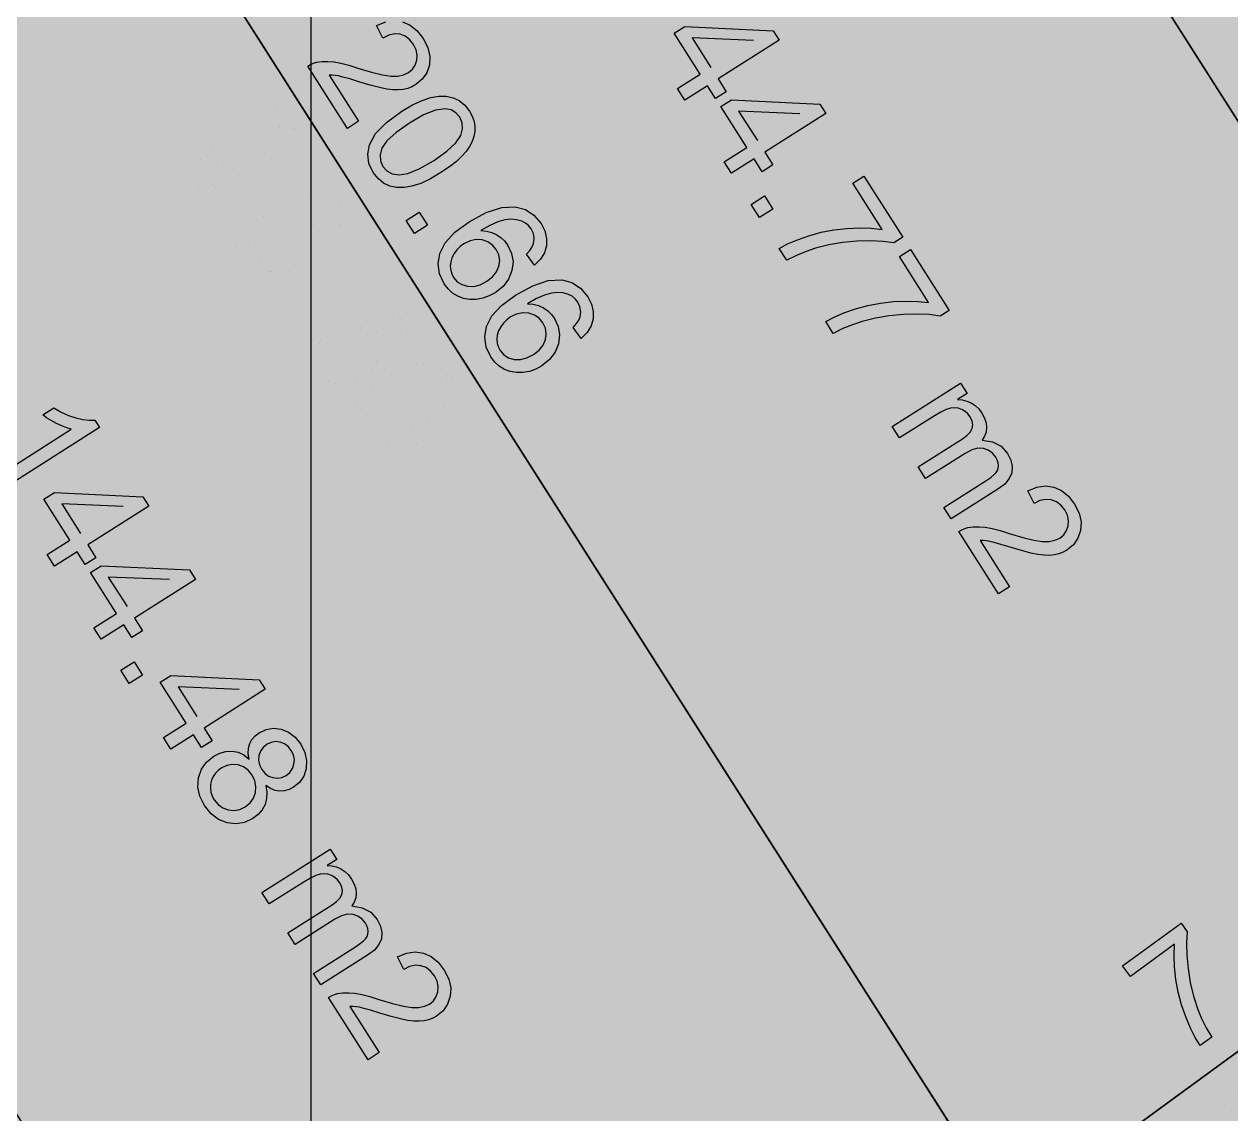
# Model space of a CAD drawing. Extents: x -5280327 to 29700, y -3925683 to 5564800.
# Drawn here: x 18608.2 to 19031.2, y 4503.2 to 4885.4 of the extents above; entities that cross this region are included whole.
import ezdxf

# ---------------------------------------------------------------- set-up
doc = ezdxf.new("R2010")
doc.units = 0
doc.linetypes.add('6', pattern=[2640.874023, 1320.437012, -1320.437012])
doc.layers.get('0').update_dxf_attribs({"linetype": 'CONTINUOUS'})
doc.layers.add('31_PREDIOS_TOTAL', color=7, linetype='CONTINUOUS')
doc.layers.add('LOTES', color=7, linetype='CONTINUOUS')

msp = doc.modelspace()

# ---------------------------------------------------------------- linework, layer by layer
at = {"color": 7, "linetype": '6', "const_width": 10343.08}
msp.add_lwpolyline([(0, 29405.62), (24528.32, 0)], dxfattribs=at)
msp.add_lwpolyline([(0, 29405.62), (24528.32, 0)], dxfattribs=at)
at = {"color": 7}
msp.add_polyline3d([(21615.4, 6411.82, 66284.73), (18066.53, 3818.29, 66284.73)], dxfattribs=at)
at = {"layer": '31_PREDIOS_TOTAL', "color": 7, "const_width": 0.00153}
for points in [[(18679.04, 4821.81), (18675.14, 4819.33), (18661.23, 4841.17), (18661.23, 4841.17), (18662.22, 4841.75), (18663.26, 4842.19), (18664.35, 4842.49), (18664.35, 4842.49), (18666.26, 4842.76), (18668.29, 4842.81), (18670.45, 4842.62), (18670.45, 4842.62), (18672.86, 4842.18), (18675.65, 4841.47), (18678.83, 4840.49), (18678.83, 4840.49), (18683.61, 4839.04), (18687.48, 4838.1), (18690.46, 4837.67), (18690.46, 4837.67), (18692.82, 4837.69), (18694.85, 4838.1), (18696.54, 4838.88), (18696.54, 4838.88), (18697.95, 4840.05), (18698.94, 4841.48), (18699.51, 4843.2), (18699.51, 4843.2), (18699.63, 4845.05), (18699.23, 4846.9), (18698.31, 4848.75), (18698.31, 4848.75), (18696.95, 4850.45), (18695.37, 4851.64), (18693.56, 4852.32), (18693.56, 4852.32), (18691.62, 4852.45), (18689.62, 4852.01), (18687.56, 4851), (18685.34, 4855.44), (18685.34, 4855.44), (18688.55, 4856.71), (18691.6, 4857.15), (18694.5, 4856.74), (18694.5, 4856.74), (18697.18, 4855.53), (18699.59, 4853.55), (18701.72, 4850.8), (18701.72, 4850.8), (18703.31, 4847.66), (18704.03, 4844.59), (18703.88, 4841.59), (18703.88, 4841.59), (18702.96, 4838.84), (18701.37, 4836.53), (18699.11, 4834.66), (18699.11, 4834.66), (18697.74, 4833.91), (18696.26, 4833.35), (18694.69, 4832.99), (18694.69, 4832.99), (18692.97, 4832.82), (18691.06, 4832.86), (18688.94, 4833.11), (18688.94, 4833.11), (18686.38, 4833.63), (18683.12, 4834.48), (18679.15, 4835.66), (18679.15, 4835.66), (18675.96, 4836.64), (18673.58, 4837.32), (18672.01, 4837.7), (18672.01, 4837.7), (18670.86, 4837.89), (18669.77, 4837.99), (18668.72, 4838.02), (18679.04, 4821.81)], [(18694.2, 4825.36), (18694.2, 4825.36), (18697.94, 4827.55), (18701.34, 4829.15), (18704.4, 4830.16), (18704.4, 4830.16), (18707.19, 4830.62), (18709.79, 4830.6), (18712.19, 4830.08), (18712.19, 4830.08), (18714.36, 4829.05), (18716.28, 4827.46), (18717.94, 4825.33), (18717.94, 4825.33), (18718.9, 4823.56), (18719.53, 4821.77), (18719.84, 4819.99), (18719.84, 4819.99), (18719.82, 4818.21), (18719.49, 4816.45), (18718.86, 4814.71), (18718.86, 4814.71), (18717.93, 4812.98), (18716.73, 4811.25), (18715.25, 4809.53), (18715.25, 4809.53), (18713.36, 4807.74), (18710.92, 4805.84), (18707.92, 4803.81), (18707.92, 4803.81), (18704.21, 4801.64), (18700.82, 4800.04), (18697.77, 4799.03), (18697.77, 4799.03), (18694.98, 4798.56), (18692.38, 4798.58), (18689.98, 4799.09), (18689.98, 4799.09), (18687.79, 4800.12), (18685.87, 4801.71), (18684.2, 4803.85), (18684.2, 4803.85), (18682.7, 4807.05), (18682.25, 4810.28), (18682.85, 4813.54), (18682.85, 4813.54), (18685.02, 4817.47), (18688.8, 4821.41), (18694.2, 4825.36)], [(18696.85, 4821.19), (18692.17, 4817.91), (18688.96, 4814.97), (18687.24, 4812.39), (18687.24, 4812.39), (18686.61, 4810.07), (18686.71, 4807.93), (18687.54, 4805.98), (18687.54, 4805.98), (18688.96, 4804.4), (18690.86, 4803.41), (18693.23, 4803), (18693.23, 4803), (18696.31, 4803.47), (18700.32, 4805.13), (18705.26, 4807.98), (18705.26, 4807.98), (18709.96, 4811.27), (18713.17, 4814.2), (18714.89, 4816.79), (18714.89, 4816.79), (18715.5, 4819.11), (18715.39, 4821.26), (18714.55, 4823.24), (18714.55, 4823.24), (18713.18, 4824.81), (18711.45, 4825.79), (18709.34, 4826.19), (18709.34, 4826.19), (18706.02, 4825.72), (18701.86, 4824.05), (18696.85, 4821.19)], [(18695.7, 4787.04), (18700.32, 4789.98), (18703.26, 4785.36), (18698.64, 4782.42), (18695.7, 4787.04)], [(18740.76, 4771.33), (18737.88, 4775.16), (18737.88, 4775.16), (18739.07, 4776.49), (18739.9, 4777.74), (18740.37, 4778.9), (18740.37, 4778.9), (18740.59, 4780.7), (18740.3, 4782.42), (18739.53, 4784.07), (18739.53, 4784.07), (18738.62, 4785.23), (18737.53, 4786.13), (18736.28, 4786.78), (18736.28, 4786.78), (18734.45, 4787.28), (18732.45, 4787.42), (18730.28, 4787.2), (18730.28, 4787.2), (18727.84, 4786.52), (18725.05, 4785.28), (18721.91, 4783.49), (18721.91, 4783.49), (18723.93, 4783.3), (18725.8, 4782.81), (18727.5, 4782.01), (18727.5, 4782.01), (18729.01, 4780.96), (18730.32, 4779.71), (18731.41, 4778.26), (18731.41, 4778.26), (18732.71, 4775.48), (18733.18, 4772.54), (18732.82, 4769.45), (18732.82, 4769.45), (18731.64, 4766.48), (18729.68, 4763.89), (18726.92, 4761.69), (18726.92, 4761.69), (18724.8, 4760.55), (18722.59, 4759.77), (18720.28, 4759.35), (18720.28, 4759.35), (18718, 4759.31), (18715.86, 4759.67), (18713.85, 4760.43), (18713.85, 4760.43), (18712.02, 4761.56), (18710.42, 4763.03), (18709.04, 4764.84), (18709.04, 4764.84), (18707.43, 4768.28), (18706.92, 4771.83), (18707.5, 4775.49), (18707.5, 4775.49), (18709.4, 4779.19), (18712.81, 4782.87), (18717.76, 4786.52), (18717.76, 4786.52), (18723.81, 4789.82), (18729.21, 4791.6), (18733.94, 4791.85), (18733.94, 4791.85), (18737.5, 4790.89), (18740.53, 4788.92), (18743.02, 4785.94), (18743.02, 4785.94), (18744.33, 4783.34), (18744.96, 4780.75), (18744.9, 4778.16), (18744.9, 4778.16), (18744.18, 4775.68), (18742.8, 4773.4), (18740.76, 4771.33)], [(18715.97, 4778.82), (18714.66, 4777.85), (18713.51, 4776.7), (18712.53, 4775.38), (18712.53, 4775.38), (18711.78, 4773.96), (18711.34, 4772.51), (18711.2, 4771.03), (18711.2, 4771.03), (18711.33, 4769.59), (18711.71, 4768.26), (18712.33, 4767.03), (18712.33, 4767.03), (18713.6, 4765.55), (18715.23, 4764.52), (18717.22, 4763.94), (18717.22, 4763.94), (18719.42, 4763.9), (18721.69, 4764.48), (18724.03, 4765.68), (18724.03, 4765.68), (18726.02, 4767.23), (18727.43, 4768.99), (18728.26, 4770.94), (18728.26, 4770.94), (18728.52, 4772.96), (18728.2, 4774.91), (18727.31, 4776.79), (18727.31, 4776.79), (18725.98, 4778.39), (18724.33, 4779.53), (18722.37, 4780.2), (18722.37, 4780.2), (18720.24, 4780.34), (18718.11, 4779.88), (18715.97, 4778.82)], [(18757.11, 4745.66), (18754.22, 4749.49), (18754.22, 4749.49), (18755.41, 4750.83), (18756.24, 4752.07), (18756.72, 4753.24), (18756.72, 4753.24), (18756.93, 4755.03), (18756.65, 4756.75), (18755.87, 4758.4), (18755.87, 4758.4), (18754.96, 4759.56), (18753.88, 4760.47), (18752.62, 4761.11), (18752.62, 4761.11), (18750.79, 4761.61), (18748.79, 4761.76), (18746.62, 4761.53), (18746.62, 4761.53), (18744.19, 4760.85), (18741.4, 4759.62), (18738.25, 4757.82), (18738.25, 4757.82), (18740.28, 4757.64), (18742.14, 4757.14), (18743.84, 4756.35), (18743.84, 4756.35), (18745.36, 4755.29), (18746.66, 4754.04), (18747.75, 4752.59), (18747.75, 4752.59), (18749.06, 4749.81), (18749.53, 4746.88), (18749.16, 4743.79), (18749.16, 4743.79), (18747.99, 4740.81), (18746.02, 4738.22), (18743.26, 4736.02), (18743.26, 4736.02), (18741.14, 4734.88), (18738.93, 4734.1), (18736.63, 4733.68), (18736.63, 4733.68), (18734.35, 4733.64), (18732.2, 4734), (18730.19, 4734.76), (18730.19, 4734.76), (18728.36, 4735.89), (18726.76, 4737.36), (18725.38, 4739.18), (18725.38, 4739.18), (18723.78, 4742.61), (18723.27, 4746.16), (18723.85, 4749.82), (18723.85, 4749.82), (18725.74, 4753.52), (18729.16, 4757.2), (18734.1, 4760.85), (18734.1, 4760.85), (18740.16, 4764.15), (18745.55, 4765.93), (18750.28, 4766.18), (18750.28, 4766.18), (18753.85, 4765.22), (18756.87, 4763.25), (18759.36, 4760.27), (18759.36, 4760.27), (18760.68, 4757.68), (18761.3, 4755.08), (18761.25, 4752.49), (18761.25, 4752.49), (18760.52, 4750.01), (18759.14, 4747.73), (18757.11, 4745.66)], [(18732.32, 4753.16), (18731, 4752.18), (18729.86, 4751.03), (18728.87, 4749.71), (18728.87, 4749.71), (18728.13, 4748.29), (18727.68, 4746.84), (18727.54, 4745.36), (18727.54, 4745.36), (18727.67, 4743.92), (18728.05, 4742.59), (18728.68, 4741.37), (18728.68, 4741.37), (18729.95, 4739.88), (18731.58, 4738.85), (18733.56, 4738.27), (18733.56, 4738.27), (18735.76, 4738.23), (18738.03, 4738.81), (18740.37, 4740.01), (18740.37, 4740.01), (18742.37, 4741.56), (18743.78, 4743.32), (18744.61, 4745.27), (18744.61, 4745.27), (18744.86, 4747.29), (18744.54, 4749.24), (18743.65, 4751.12), (18743.65, 4751.12), (18742.32, 4752.73), (18740.68, 4753.86), (18738.71, 4754.53), (18738.71, 4754.53), (18736.58, 4754.67), (18734.45, 4754.21), (18732.32, 4753.16)], [(19031.49, 4502.86), (19028.76, 4506.59), (19049.23, 4521.55), (19051.44, 4518.53), (19051.44, 4518.53), (19051.17, 4514.68), (19051.25, 4510.38), (19051.69, 4505.61), (19051.69, 4505.61), (19052.49, 4500.69)]]:
    msp.add_lwpolyline(points, dxfattribs=at)
at = {"layer": '31_PREDIOS_TOTAL', "color": 7}
for points in [[(18725.46, 4851.37, 33030.86), (18721.56, 4848.89, 33030.86), (18707.65, 4870.73, 33030.86), (18707.65, 4870.73, 33030.86), (18708.64, 4871.31, 33030.86), (18709.68, 4871.75, 33030.86), (18710.77, 4872.05, 33030.86), (18710.77, 4872.05, 33030.86), (18712.68, 4872.32, 33030.86), (18714.71, 4872.37, 33030.86), (18716.87, 4872.18, 33030.86), (18716.87, 4872.18, 33030.86), (18719.28, 4871.74, 33030.86), (18722.07, 4871.03, 33030.86), (18725.25, 4870.05, 33030.86), (18725.25, 4870.05, 33030.86), (18730.03, 4868.6, 33030.86), (18733.91, 4867.66, 33030.86), (18736.88, 4867.23, 33030.86), (18736.88, 4867.23, 33030.86), (18739.24, 4867.25, 33030.86), (18741.27, 4867.66, 33030.86), (18742.97, 4868.44, 33030.86), (18742.97, 4868.44, 33030.86), (18744.37, 4869.61, 33030.86), (18745.36, 4871.04, 33030.86), (18745.94, 4872.76, 33030.86), (18745.94, 4872.76, 33030.86), (18746.05, 4874.61, 33030.86), (18745.65, 4876.46, 33030.86), (18744.73, 4878.31, 33030.86), (18744.73, 4878.31, 33030.86), (18743.37, 4880.01, 33030.86), (18741.79, 4881.2, 33030.86), (18739.99, 4881.88, 33030.86), (18739.99, 4881.88, 33030.86), (18738.04, 4882.01, 33030.86), (18736.04, 4881.57, 33030.86), (18733.99, 4880.56, 33030.86), (18731.76, 4885, 33030.86), (18731.76, 4885, 33030.86), (18734.97, 4886.27, 33030.86)], [(18740.92, 4886.3, 33030.86), (18743.6, 4885.09, 33030.86), (18746.01, 4883.11, 33030.86), (18748.14, 4880.36, 33030.86), (18748.14, 4880.36, 33030.86), (18749.73, 4877.22, 33030.86), (18750.45, 4874.15, 33030.86), (18750.3, 4871.15, 33030.86), (18750.3, 4871.15, 33030.86), (18749.38, 4868.4, 33030.86), (18747.79, 4866.09, 33030.86), (18745.53, 4864.22, 33030.86), (18745.53, 4864.22, 33030.86), (18744.16, 4863.47, 33030.86), (18742.69, 4862.91, 33030.86), (18741.11, 4862.55, 33030.86), (18741.11, 4862.55, 33030.86), (18739.4, 4862.38, 33030.86), (18737.48, 4862.42, 33030.86), (18735.37, 4862.67, 33030.86), (18735.37, 4862.67, 33030.86), (18732.8, 4863.19, 33030.86), (18729.54, 4864.04, 33030.86), (18725.57, 4865.22, 33030.86), (18725.57, 4865.22, 33030.86), (18722.38, 4866.2, 33030.86), (18720, 4866.88, 33030.86), (18718.43, 4867.26, 33030.86), (18718.43, 4867.26, 33030.86), (18717.28, 4867.45, 33030.86), (18716.19, 4867.55, 33030.86), (18715.14, 4867.58, 33030.86), (18725.46, 4851.37, 33030.86)], [(18837.3, 4862.88, 33030.86), (18845.22, 4867.9, 33030.86), (18836.11, 4882.25, 33030.86), (18839.83, 4884.61, 33030.86), (18870.84, 4883.12, 33030.86), (18872.94, 4879.81, 33030.86), (18851.52, 4866.2, 33030.86), (18854.35, 4861.74, 33030.86), (18850.63, 4859.38, 33030.86), (18847.79, 4863.84, 33030.86), (18839.88, 4858.82, 33030.86), (18837.3, 4862.88, 33030.86)], [(18863.85, 4879.73, 33030.86), (18842.37, 4880.62, 33030.86), (18848.94, 4870.26, 33030.86)], [(18740.62, 4854.92, 33030.86), (18740.62, 4854.92, 33030.86), (18744.36, 4857.11, 33030.86), (18747.76, 4858.71, 33030.86), (18750.82, 4859.72, 33030.86), (18750.82, 4859.72, 33030.86), (18753.61, 4860.18, 33030.86), (18756.21, 4860.16, 33030.86), (18758.61, 4859.64, 33030.86), (18758.61, 4859.64, 33030.86), (18760.78, 4858.61, 33030.86), (18762.7, 4857.02, 33030.86), (18764.36, 4854.89, 33030.86), (18764.36, 4854.89, 33030.86), (18765.32, 4853.12, 33030.86), (18765.96, 4851.33, 33030.86), (18766.26, 4849.55, 33030.86), (18766.26, 4849.55, 33030.86), (18766.24, 4847.77, 33030.86), (18765.92, 4846.01, 33030.86), (18765.28, 4844.27, 33030.86), (18765.28, 4844.27, 33030.86), (18764.35, 4842.54, 33030.86), (18763.15, 4840.81, 33030.86), (18761.67, 4839.09, 33030.86), (18761.67, 4839.09, 33030.86), (18759.78, 4837.3, 33030.86), (18757.34, 4835.4, 33030.86), (18754.34, 4833.37, 33030.86), (18754.34, 4833.37, 33030.86), (18750.63, 4831.2, 33030.86), (18747.25, 4829.6, 33030.86), (18744.19, 4828.59, 33030.86), (18744.19, 4828.59, 33030.86), (18741.4, 4828.12, 33030.86), (18738.8, 4828.14, 33030.86), (18736.4, 4828.65, 33030.86), (18736.4, 4828.65, 33030.86), (18734.22, 4829.68, 33030.86), (18732.29, 4831.27, 33030.86), (18730.62, 4833.41, 33030.86), (18730.62, 4833.41, 33030.86), (18729.12, 4836.61, 33030.86), (18728.67, 4839.84, 33030.86), (18729.27, 4843.1, 33030.86), (18729.27, 4843.1, 33030.86), (18731.44, 4847.03, 33030.86), (18735.22, 4850.97, 33030.86), (18740.62, 4854.92, 33030.86)], [(18853.61, 4837.19, 33030.86), (18861.52, 4842.21, 33030.86), (18852.42, 4856.56, 33030.86), (18856.14, 4858.92, 33030.86), (18887.15, 4857.43, 33030.86), (18889.25, 4854.12, 33030.86), (18867.82, 4840.51, 33030.86), (18870.66, 4836.05, 33030.86), (18866.94, 4833.69, 33030.86), (18864.1, 4838.15, 33030.86), (18856.18, 4833.13, 33030.86), (18853.61, 4837.19, 33030.86)], [(18743.28, 4850.75, 33030.86), (18738.59, 4847.47, 33030.86), (18735.39, 4844.53, 33030.86), (18733.66, 4841.95, 33030.86), (18733.66, 4841.95, 33030.86), (18733.04, 4839.63, 33030.86), (18733.14, 4837.49, 33030.86), (18733.96, 4835.53, 33030.86), (18733.96, 4835.53, 33030.86), (18735.38, 4833.96, 33030.86), (18737.28, 4832.97, 33030.86), (18739.66, 4832.56, 33030.86), (18739.66, 4832.56, 33030.86), (18742.73, 4833.03, 33030.86), (18746.74, 4834.69, 33030.86), (18751.68, 4837.54, 33030.86), (18751.68, 4837.54, 33030.86), (18756.38, 4840.83, 33030.86), (18759.59, 4843.76, 33030.86), (18761.31, 4846.35, 33030.86), (18761.31, 4846.35, 33030.86), (18761.93, 4848.67, 33030.86), (18761.81, 4850.82, 33030.86), (18760.97, 4852.8, 33030.86), (18760.97, 4852.8, 33030.86), (18759.6, 4854.37, 33030.86), (18757.87, 4855.35, 33030.86), (18755.77, 4855.75, 33030.86), (18755.77, 4855.75, 33030.86), (18752.44, 4855.28, 33030.86), (18748.28, 4853.61, 33030.86), (18743.28, 4850.75, 33030.86)], [(18880.16, 4854.04, 33030.86), (18858.67, 4854.93, 33030.86), (18865.25, 4844.57, 33030.86)], [(18898.71, 4829.65, 33030.86), (18902.61, 4832.12, 33030.86), (18916.2, 4810.72, 33030.86), (18913.04, 4808.71, 33030.86), (18913.04, 4808.71, 33030.86), (18909.22, 4809.23, 33030.86), (18904.92, 4809.43, 33030.86), (18900.13, 4809.3, 33030.86), (18900.13, 4809.3, 33030.86), (18895.17, 4808.83, 33030.86), (18890.34, 4808.01, 33030.86), (18885.63, 4806.82, 33030.86), (18885.63, 4806.82, 33030.86), (18882.33, 4805.72, 33030.86), (18878.97, 4804.32, 33030.86), (18875.56, 4802.61, 33030.86), (18872.91, 4806.78, 33030.86), (18872.91, 4806.78, 33030.86), (18875.82, 4808.35, 33030.86), (18879.28, 4809.83, 33030.86), (18883.31, 4811.23, 33030.86), (18883.31, 4811.23, 33030.86), (18887.66, 4812.42, 33030.86), (18892.1, 4813.28, 33030.86), (18896.64, 4813.79, 33030.86), (18896.64, 4813.79, 33030.86), (18901.06, 4813.98, 33030.86), (18905.18, 4813.87, 33030.86), (18908.99, 4813.45, 33030.86), (18898.71, 4829.65, 33030.86)], [(18863.1, 4822.23, 33030.86), (18867.72, 4825.17, 33030.86), (18870.66, 4820.54, 33030.86), (18866.03, 4817.61, 33030.86), (18863.1, 4822.23, 33030.86)], [(18742.12, 4816.6, 33030.86), (18746.74, 4819.54, 33030.86), (18749.68, 4814.92, 33030.86), (18745.06, 4811.98, 33030.86), (18742.12, 4816.6, 33030.86)], [(18787.19, 4800.89, 33030.86), (18784.3, 4804.72, 33030.86), (18784.3, 4804.72, 33030.86), (18785.49, 4806.05, 33030.86), (18786.32, 4807.3, 33030.86), (18786.8, 4808.46, 33030.86), (18786.8, 4808.46, 33030.86), (18787.01, 4810.26, 33030.86), (18786.73, 4811.98, 33030.86), (18785.95, 4813.63, 33030.86), (18785.95, 4813.63, 33030.86), (18785.04, 4814.79, 33030.86), (18783.96, 4815.69, 33030.86), (18782.7, 4816.34, 33030.86), (18782.7, 4816.34, 33030.86), (18780.87, 4816.84, 33030.86), (18778.87, 4816.98, 33030.86), (18776.7, 4816.76, 33030.86), (18776.7, 4816.76, 33030.86), (18774.26, 4816.08, 33030.86), (18771.47, 4814.84, 33030.86), (18768.33, 4813.05, 33030.86), (18768.33, 4813.05, 33030.86), (18770.35, 4812.86, 33030.86), (18772.22, 4812.37, 33030.86), (18773.92, 4811.57, 33030.86), (18773.92, 4811.57, 33030.86), (18775.44, 4810.52, 33030.86), (18776.74, 4809.27, 33030.86), (18777.83, 4807.82, 33030.86), (18777.83, 4807.82, 33030.86), (18779.13, 4805.04, 33030.86), (18779.61, 4802.1, 33030.86), (18779.24, 4799.01, 33030.86), (18779.24, 4799.01, 33030.86), (18778.07, 4796.04, 33030.86), (18776.1, 4793.45, 33030.86), (18773.34, 4791.25, 33030.86), (18773.34, 4791.25, 33030.86), (18771.22, 4790.11, 33030.86), (18769.01, 4789.33, 33030.86), (18766.71, 4788.91, 33030.86), (18766.71, 4788.91, 33030.86), (18764.42, 4788.87, 33030.86), (18762.28, 4789.23, 33030.86), (18760.27, 4789.99, 33030.86), (18760.27, 4789.99, 33030.86), (18758.44, 4791.12, 33030.86), (18756.84, 4792.59, 33030.86), (18755.46, 4794.4, 33030.86), (18755.46, 4794.4, 33030.86), (18753.86, 4797.84, 33030.86), (18753.34, 4801.39, 33030.86), (18753.93, 4805.05, 33030.86), (18753.93, 4805.05, 33030.86), (18755.82, 4808.75, 33030.86), (18759.24, 4812.43, 33030.86), (18764.18, 4816.08, 33030.86), (18764.18, 4816.08, 33030.86), (18770.24, 4819.38, 33030.86), (18775.63, 4821.16, 33030.86), (18780.36, 4821.41, 33030.86), (18780.36, 4821.41, 33030.86), (18783.93, 4820.45, 33030.86), (18786.95, 4818.48, 33030.86), (18789.44, 4815.5, 33030.86), (18789.44, 4815.5, 33030.86), (18790.75, 4812.9, 33030.86), (18791.38, 4810.31, 33030.86), (18791.32, 4807.72, 33030.86), (18791.32, 4807.72, 33030.86), (18790.6, 4805.24, 33030.86), (18789.22, 4802.96, 33030.86), (18787.19, 4800.89, 33030.86)], [(18762.4, 4808.38, 33030.86), (18761.08, 4807.41, 33030.86), (18759.93, 4806.26, 33030.86), (18758.95, 4804.94, 33030.86), (18758.95, 4804.94, 33030.86), (18758.2, 4803.52, 33030.86), (18757.76, 4802.07, 33030.86), (18757.62, 4800.59, 33030.86), (18757.62, 4800.59, 33030.86), (18757.75, 4799.15, 33030.86), (18758.13, 4797.82, 33030.86), (18758.75, 4796.59, 33030.86), (18758.75, 4796.59, 33030.86), (18760.02, 4795.11, 33030.86), (18761.65, 4794.08, 33030.86), (18763.64, 4793.5, 33030.86), (18763.64, 4793.5, 33030.86), (18765.84, 4793.46, 33030.86), (18768.11, 4794.04, 33030.86), (18770.45, 4795.24, 33030.86), (18770.45, 4795.24, 33030.86), (18772.44, 4796.79, 33030.86), (18773.86, 4798.55, 33030.86), (18774.69, 4800.5, 33030.86), (18774.69, 4800.5, 33030.86), (18774.94, 4802.52, 33030.86), (18774.62, 4804.47, 33030.86), (18773.73, 4806.35, 33030.86), (18773.73, 4806.35, 33030.86), (18772.4, 4807.95, 33030.86), (18770.76, 4809.09, 33030.86), (18768.79, 4809.76, 33030.86), (18768.79, 4809.76, 33030.86), (18766.66, 4809.9, 33030.86), (18764.53, 4809.44, 33030.86), (18762.4, 4808.38, 33030.86)], [(18915.02, 4803.95, 33030.86), (18918.92, 4806.43, 33030.86), (18932.5, 4785.03, 33030.86), (18929.35, 4783.02, 33030.86), (18929.35, 4783.02, 33030.86), (18925.53, 4783.54, 33030.86), (18921.23, 4783.74, 33030.86), (18916.44, 4783.61, 33030.86), (18916.44, 4783.61, 33030.86), (18911.48, 4783.14, 33030.86), (18906.65, 4782.32, 33030.86), (18901.94, 4781.13, 33030.86), (18901.94, 4781.13, 33030.86), (18898.63, 4780.03, 33030.86), (18895.27, 4778.63, 33030.86), (18891.86, 4776.92, 33030.86), (18889.21, 4781.09, 33030.86), (18889.21, 4781.09, 33030.86), (18892.12, 4782.66, 33030.86), (18895.59, 4784.14, 33030.86), (18899.62, 4785.54, 33030.86), (18899.62, 4785.54, 33030.86), (18903.97, 4786.73, 33030.86), (18908.41, 4787.59, 33030.86), (18912.94, 4788.1, 33030.86), (18912.94, 4788.1, 33030.86), (18917.37, 4788.29, 33030.86), (18921.49, 4788.18, 33030.86), (18925.29, 4787.76, 33030.86), (18915.02, 4803.95, 33030.86)], [(18803.53, 4775.22, 33030.86), (18800.65, 4779.05, 33030.86), (18800.65, 4779.05, 33030.86), (18801.83, 4780.39, 33030.86), (18802.66, 4781.63, 33030.86), (18803.14, 4782.8, 33030.86), (18803.14, 4782.8, 33030.86), (18803.35, 4784.59, 33030.86), (18803.07, 4786.31, 33030.86), (18802.29, 4787.96, 33030.86), (18802.29, 4787.96, 33030.86), (18801.38, 4789.12, 33030.86), (18800.3, 4790.03, 33030.86), (18799.04, 4790.67, 33030.86), (18799.04, 4790.67, 33030.86), (18797.21, 4791.17, 33030.86), (18795.21, 4791.32, 33030.86), (18793.04, 4791.09, 33030.86), (18793.04, 4791.09, 33030.86), (18790.61, 4790.41, 33030.86), (18787.82, 4789.17, 33030.86), (18784.67, 4787.38, 33030.86), (18784.67, 4787.38, 33030.86), (18786.7, 4787.2, 33030.86), (18788.56, 4786.7, 33030.86), (18790.27, 4785.91, 33030.86), (18790.27, 4785.91, 33030.86), (18791.78, 4784.85, 33030.86), (18793.08, 4783.6, 33030.86), (18794.17, 4782.15, 33030.86), (18794.17, 4782.15, 33030.86), (18795.48, 4779.37, 33030.86), (18795.95, 4776.44, 33030.86), (18795.59, 4773.35, 33030.86), (18795.59, 4773.35, 33030.86), (18794.41, 4770.37, 33030.86), (18792.44, 4767.78, 33030.86), (18789.68, 4765.58, 33030.86), (18789.68, 4765.58, 33030.86), (18787.56, 4764.44, 33030.86), (18785.35, 4763.66, 33030.86), (18783.05, 4763.24, 33030.86), (18783.05, 4763.24, 33030.86), (18780.77, 4763.2, 33030.86), (18778.62, 4763.56, 33030.86), (18776.61, 4764.32, 33030.86), (18776.61, 4764.32, 33030.86), (18774.78, 4765.45, 33030.86), (18773.18, 4766.92, 33030.86), (18771.81, 4768.74, 33030.86), (18771.81, 4768.74, 33030.86), (18770.2, 4772.17, 33030.86), (18769.69, 4775.72, 33030.86), (18770.27, 4779.38, 33030.86), (18770.27, 4779.38, 33030.86), (18772.16, 4783.08, 33030.86), (18775.58, 4786.76, 33030.86), (18780.53, 4790.41, 33030.86), (18780.53, 4790.41, 33030.86), (18786.58, 4793.71, 33030.86), (18791.97, 4795.49, 33030.86), (18796.7, 4795.74, 33030.86), (18796.7, 4795.74, 33030.86), (18800.27, 4794.78, 33030.86), (18803.3, 4792.81, 33030.86), (18805.79, 4789.83, 33030.86), (18805.79, 4789.83, 33030.86), (18807.1, 4787.24, 33030.86), (18807.73, 4784.64, 33030.86), (18807.67, 4782.05, 33030.86), (18807.67, 4782.05, 33030.86), (18806.94, 4779.57, 33030.86), (18805.56, 4777.29, 33030.86), (18803.53, 4775.22, 33030.86)], [(18778.74, 4782.72, 33030.86), (18777.43, 4781.74, 33030.86), (18776.28, 4780.59, 33030.86), (18775.3, 4779.27, 33030.86), (18775.3, 4779.27, 33030.86), (18774.55, 4777.85, 33030.86), (18774.1, 4776.4, 33030.86), (18773.96, 4774.92, 33030.86), (18773.96, 4774.92, 33030.86), (18774.1, 4773.48, 33030.86), (18774.48, 4772.15, 33030.86), (18775.1, 4770.93, 33030.86), (18775.1, 4770.93, 33030.86), (18776.37, 4769.44, 33030.86), (18778, 4768.41, 33030.86), (18779.98, 4767.83, 33030.86), (18779.98, 4767.83, 33030.86), (18782.19, 4767.79, 33030.86), (18784.46, 4768.37, 33030.86), (18786.79, 4769.57, 33030.86), (18786.79, 4769.57, 33030.86), (18788.79, 4771.12, 33030.86), (18790.2, 4772.88, 33030.86), (18791.03, 4774.83, 33030.86), (18791.03, 4774.83, 33030.86), (18791.28, 4776.85, 33030.86), (18790.96, 4778.8, 33030.86), (18790.07, 4780.68, 33030.86), (18790.07, 4780.68, 33030.86), (18788.75, 4782.29, 33030.86), (18787.1, 4783.42, 33030.86), (18785.13, 4784.09, 33030.86), (18785.13, 4784.09, 33030.86), (18783, 4784.23, 33030.86), (18780.87, 4783.77, 33030.86), (18778.74, 4782.72, 33030.86)], [(18912.54, 4744.35, 33030.86), (18936.49, 4759.55, 33030.86), (18938.8, 4755.92, 33030.86), (18935.44, 4753.79, 33030.86), (18935.44, 4753.79, 33030.86), (18937.06, 4753.65, 33030.86), (18938.64, 4753.25, 33030.86), (18940.17, 4752.58, 33030.86), (18940.17, 4752.58, 33030.86), (18941.59, 4751.66, 33030.86), (18942.85, 4750.46, 33030.86), (18943.95, 4749, 33030.86), (18943.95, 4749, 33030.86), (18944.88, 4747.26, 33030.86), (18945.44, 4745.57, 33030.86), (18945.61, 4743.94, 33030.86), (18945.61, 4743.94, 33030.86), (18945.43, 4742.38, 33030.86), (18944.91, 4740.93, 33030.86), (18944.05, 4739.57, 33030.86), (18944.05, 4739.57, 33030.86), (18947.7, 4738.97, 33030.86), (18950.67, 4737.39, 33030.86), (18952.94, 4734.84, 33030.86), (18952.94, 4734.84, 33030.86), (18954.11, 4732.5, 33030.86), (18954.61, 4730.26, 33030.86), (18954.44, 4728.1, 33030.86), (18954.44, 4728.1, 33030.86), (18953.57, 4726.05, 33030.86), (18951.95, 4724.13, 33030.86), (18949.58, 4722.33, 33030.86), (18933.14, 4711.89, 33030.86), (18930.58, 4715.93, 33030.86), (18945.67, 4725.51, 33030.86), (18945.67, 4725.51, 33030.86), (18947.11, 4726.48, 33030.86), (18948.2, 4727.36, 33030.86), (18948.92, 4728.13, 33030.86), (18948.92, 4728.13, 33030.86), (18949.38, 4728.89, 33030.86), (18949.65, 4729.73, 33030.86), (18949.74, 4730.65, 33030.86), (18949.74, 4730.65, 33030.86), (18949.64, 4731.62, 33030.86), (18949.34, 4732.57, 33030.86), (18948.85, 4733.51, 33030.86), (18948.85, 4733.51, 33030.86), (18947.65, 4734.98, 33030.86), (18946.2, 4736.02, 33030.86), (18944.5, 4736.63, 33030.86), (18944.5, 4736.63, 33030.86), (18942.57, 4736.71, 33030.86), (18940.42, 4736.13, 33030.86), (18938.07, 4734.89, 33030.86), (18924.15, 4726.05, 33030.86), (18921.57, 4730.11, 33030.86), (18937.13, 4739.99, 33030.86), (18937.13, 4739.99, 33030.86), (18938.72, 4741.15, 33030.86), (18939.86, 4742.34, 33030.86), (18940.56, 4743.56, 33030.86), (18940.56, 4743.56, 33030.86), (18940.81, 4744.84, 33030.86), (18940.57, 4746.21, 33030.86), (18939.86, 4747.67, 33030.86), (18939.86, 4747.67, 33030.86), (18939.05, 4748.72, 33030.86), (18938.08, 4749.59, 33030.86), (18936.94, 4750.27, 33030.86), (18936.94, 4750.27, 33030.86), (18935.69, 4750.71, 33030.86), (18934.36, 4750.85, 33030.86), (18932.96, 4750.7, 33030.86), (18932.96, 4750.7, 33030.86), (18931.41, 4750.22, 33030.86), (18929.6, 4749.38, 33030.86), (18927.54, 4748.18, 33030.86), (18915.11, 4740.29, 33030.86), (18912.54, 4744.35, 33030.86)], [(18601.49, 4722.85, 33030.86), (18598.91, 4726.91, 33030.86), (18624.78, 4743.33, 33030.86), (18624.78, 4743.33, 33030.86), (18623.17, 4743.82, 33030.86), (18621.42, 4744.51, 33030.86), (18619.55, 4745.4, 33030.86), (18619.55, 4745.4, 33030.86), (18617.72, 4746.39, 33030.86), (18616.11, 4747.37, 33030.86), (18614.74, 4748.35, 33030.86), (18618.66, 4750.84, 33030.86), (18618.66, 4750.84, 33030.86), (18621.18, 4749.39, 33030.86), (18623.74, 4748.22, 33030.86), (18626.32, 4747.35, 33030.86), (18626.32, 4747.35, 33030.86), (18628.8, 4746.77, 33030.86), (18631.03, 4746.5, 33030.86), (18633.03, 4746.54, 33030.86), (18634.69, 4743.93, 33030.86), (18601.49, 4722.85, 33030.86)], [(18616.35, 4699.44, 33030.86), (18624.27, 4704.46, 33030.86), (18615.16, 4718.81, 33030.86), (18618.88, 4721.17, 33030.86), (18649.89, 4719.68, 33030.86), (18651.99, 4716.37, 33030.86), (18630.57, 4702.77, 33030.86), (18633.4, 4698.3, 33030.86), (18629.68, 4695.94, 33030.86), (18626.85, 4700.4, 33030.86), (18618.93, 4695.38, 33030.86), (18616.35, 4699.44, 33030.86)], [(18953.69, 4688.13, 33030.86), (18949.79, 4685.66, 33030.86), (18935.92, 4707.51, 33030.86), (18935.92, 4707.51, 33030.86), (18936.9, 4708.09, 33030.86), (18937.94, 4708.53, 33030.86), (18939.04, 4708.83, 33030.86), (18939.04, 4708.83, 33030.86), (18940.94, 4709.1, 33030.86), (18942.97, 4709.14, 33030.86), (18945.13, 4708.95, 33030.86), (18945.13, 4708.95, 33030.86), (18947.54, 4708.51, 33030.86), (18950.34, 4707.8, 33030.86), (18953.51, 4706.82, 33030.86), (18953.51, 4706.82, 33030.86), (18958.29, 4705.35, 33030.86), (18962.16, 4704.41, 33030.86), (18965.14, 4703.98, 33030.86), (18965.14, 4703.98, 33030.86), (18967.5, 4704, 33030.86), (18969.53, 4704.4, 33030.86), (18971.22, 4705.18, 33030.86), (18971.22, 4705.18, 33030.86), (18972.63, 4706.34, 33030.86), (18973.62, 4707.78, 33030.86), (18974.2, 4709.49, 33030.86), (18974.2, 4709.49, 33030.86), (18974.32, 4711.34, 33030.86), (18973.92, 4713.19, 33030.86), (18973, 4715.04, 33030.86), (18973, 4715.04, 33030.86), (18971.65, 4716.74, 33030.86), (18970.07, 4717.93, 33030.86), (18968.27, 4718.62, 33030.86), (18968.27, 4718.62, 33030.86), (18966.32, 4718.76, 33030.86), (18964.32, 4718.32, 33030.86), (18962.26, 4717.31, 33030.86), (18960.04, 4721.75, 33030.86), (18960.04, 4721.75, 33030.86), (18963.26, 4723.02, 33030.86), (18966.31, 4723.45, 33030.86), (18969.21, 4723.04, 33030.86), (18969.21, 4723.04, 33030.86), (18971.88, 4721.83, 33030.86), (18974.29, 4719.84, 33030.86), (18976.42, 4717.09, 33030.86), (18976.42, 4717.09, 33030.86), (18978, 4713.95, 33030.86), (18978.72, 4710.88, 33030.86), (18978.56, 4707.88, 33030.86), (18978.56, 4707.88, 33030.86), (18977.64, 4705.13, 33030.86), (18976.05, 4702.82, 33030.86), (18973.78, 4700.95, 33030.86), (18973.78, 4700.95, 33030.86), (18972.41, 4700.21, 33030.86), (18970.94, 4699.65, 33030.86), (18969.37, 4699.29, 33030.86), (18969.37, 4699.29, 33030.86), (18967.65, 4699.12, 33030.86), (18965.73, 4699.17, 33030.86), (18963.62, 4699.42, 33030.86), (18963.62, 4699.42, 33030.86), (18961.06, 4699.94, 33030.86), (18957.79, 4700.8, 33030.86), (18953.83, 4701.98, 33030.86), (18953.83, 4701.98, 33030.86), (18950.64, 4702.97, 33030.86), (18948.26, 4703.65, 33030.86), (18946.69, 4704.03, 33030.86), (18946.69, 4704.03, 33030.86), (18945.54, 4704.22, 33030.86), (18944.45, 4704.33, 33030.86), (18943.4, 4704.35, 33030.86), (18953.69, 4688.13, 33030.86)], [(18642.9, 4716.29, 33030.86), (18621.42, 4717.18, 33030.86), (18627.99, 4706.83, 33030.86)], [(18632.66, 4673.75, 33030.86), (18640.58, 4678.77, 33030.86), (18631.47, 4693.12, 33030.86), (18635.19, 4695.48, 33030.86), (18666.2, 4693.99, 33030.86), (18668.3, 4690.68, 33030.86), (18646.87, 4677.08, 33030.86), (18649.71, 4672.61, 33030.86), (18645.99, 4670.25, 33030.86), (18643.15, 4674.71, 33030.86), (18635.24, 4669.69, 33030.86), (18632.66, 4673.75, 33030.86)], [(18659.21, 4690.6, 33030.86), (18637.73, 4691.49, 33030.86), (18644.3, 4681.14, 33030.86)], [(18642.15, 4658.79, 33030.86), (18646.77, 4661.73, 33030.86), (18649.71, 4657.1, 33030.86), (18645.09, 4654.17, 33030.86), (18642.15, 4658.79, 33030.86)], [(18657.11, 4635.22, 33030.86), (18665.03, 4640.25, 33030.86), (18655.92, 4654.59, 33030.86), (18659.65, 4656.96, 33030.86), (18690.65, 4655.47, 33030.86), (18692.76, 4652.15, 33030.86), (18671.33, 4638.55, 33030.86), (18674.16, 4634.08, 33030.86), (18670.44, 4631.72, 33030.86), (18667.61, 4636.19, 33030.86), (18659.69, 4631.16, 33030.86), (18657.11, 4635.22, 33030.86)], [(18683.66, 4652.07, 33030.86), (18662.18, 4652.96, 33030.86), (18668.75, 4642.61, 33030.86)], [(18687.06, 4627.68, 33030.86), (18687.06, 4627.68, 33030.86), (18686.78, 4629.67, 33030.86), (18686.87, 4631.47, 33030.86), (18687.32, 4633.1, 33030.86), (18687.32, 4633.1, 33030.86), (18688.11, 4634.55, 33030.86), (18689.22, 4635.82, 33030.86), (18690.65, 4636.92, 33030.86), (18690.65, 4636.92, 33030.86), (18693.11, 4638.08, 33030.86), (18695.68, 4638.5, 33030.86), (18698.36, 4638.18, 33030.86), (18698.36, 4638.18, 33030.86), (18700.95, 4637.13, 33030.86), (18703.23, 4635.35, 33030.86), (18705.2, 4632.84, 33030.86), (18705.2, 4632.84, 33030.86), (18706.64, 4629.96, 33030.86), (18707.27, 4627.11, 33030.86), (18707.11, 4624.27, 33030.86), (18707.11, 4624.27, 33030.86), (18706.25, 4621.67, 33030.86), (18704.76, 4619.49, 33030.86), (18702.66, 4617.75, 33030.86), (18702.66, 4617.75, 33030.86), (18701.11, 4616.95, 33030.86), (18699.52, 4616.51, 33030.86), (18697.89, 4616.41, 33030.86), (18697.89, 4616.41, 33030.86), (18696.25, 4616.69, 33030.86), (18694.6, 4617.36, 33030.86), (18692.94, 4618.41, 33030.86), (18692.94, 4618.41, 33030.86), (18693.33, 4616.04, 33030.86), (18693.24, 4613.81, 33030.86), (18692.68, 4611.74, 33030.86), (18692.68, 4611.74, 33030.86), (18691.67, 4609.86, 33030.86), (18690.25, 4608.22, 33030.86), (18688.41, 4606.8, 33030.86), (18688.41, 4606.8, 33030.86), (18685.52, 4605.44, 33030.86), (18682.51, 4604.93, 33030.86), (18679.38, 4605.28, 33030.86), (18679.38, 4605.28, 33030.86), (18676.37, 4606.47, 33030.86), (18673.74, 4608.49, 33030.86), (18671.48, 4611.34, 33030.86), (18671.48, 4611.34, 33030.86), (18669.87, 4614.6, 33030.86), (18669.16, 4617.84, 33030.86), (18669.37, 4621.07, 33030.86), (18669.37, 4621.07, 33030.86), (18670.4, 4624.07, 33030.86), (18672.18, 4626.6, 33030.86), (18674.69, 4628.66, 33030.86), (18674.69, 4628.66, 33030.86), (18676.84, 4629.77, 33030.86), (18678.99, 4630.37, 33030.86), (18681.13, 4630.46, 33030.86), (18681.13, 4630.46, 33030.86), (18683.22, 4630.03, 33030.86), (18685.19, 4629.11, 33030.86), (18687.06, 4627.68, 33030.86)], [(18693.42, 4632.86, 33030.86), (18692.06, 4631.76, 33030.86), (18691.1, 4630.44, 33030.86), (18690.54, 4628.91, 33030.86), (18690.54, 4628.91, 33030.86), (18690.42, 4627.28, 33030.86), (18690.76, 4625.66, 33030.86), (18691.55, 4624.05, 33030.86), (18691.55, 4624.05, 33030.86), (18692.64, 4622.68, 33030.86), (18693.95, 4621.71, 33030.86), (18695.47, 4621.14, 33030.86), (18695.47, 4621.14, 33030.86), (18697.05, 4620.98, 33030.86), (18698.58, 4621.24, 33030.86), (18700.04, 4621.94, 33030.86), (18700.04, 4621.94, 33030.86), (18701.34, 4623, 33030.86), (18702.26, 4624.31, 33030.86), (18702.81, 4625.86, 33030.86), (18702.81, 4625.86, 33030.86), (18702.95, 4627.51, 33030.86), (18702.65, 4629.12, 33030.86), (18701.89, 4630.68, 33030.86), (18701.89, 4630.68, 33030.86), (18700.8, 4632.03, 33030.86), (18699.49, 4633, 33030.86), (18697.96, 4633.59, 33030.86), (18697.96, 4633.59, 33030.86), (18696.36, 4633.77, 33030.86), (18694.85, 4633.53, 33030.86), (18693.42, 4632.86, 33030.86)], [(18677.32, 4624.48, 33030.86), (18676.23, 4623.66, 33030.86), (18675.29, 4622.67, 33030.86), (18674.48, 4621.52, 33030.86), (18674.48, 4621.52, 33030.86), (18673.88, 4620.25, 33030.86), (18673.56, 4618.9, 33030.86), (18673.52, 4617.48, 33030.86), (18673.52, 4617.48, 33030.86), (18673.73, 4616.05, 33030.86), (18674.17, 4614.7, 33030.86), (18674.85, 4613.41, 33030.86), (18674.85, 4613.41, 33030.86), (18676.22, 4611.72, 33030.86), (18677.86, 4610.51, 33030.86), (18679.77, 4609.8, 33030.86), (18679.77, 4609.8, 33030.86), (18681.8, 4609.61, 33030.86), (18683.79, 4609.98, 33030.86), (18685.73, 4610.92, 33030.86), (18685.73, 4610.92, 33030.86), (18687.44, 4612.31, 33030.86), (18688.64, 4613.99, 33030.86), (18689.34, 4615.95, 33030.86), (18689.34, 4615.95, 33030.86), (18689.51, 4618.04, 33030.86), (18689.12, 4620.07, 33030.86), (18688.16, 4622.05, 33030.86), (18688.16, 4622.05, 33030.86), (18686.81, 4623.72, 33030.86), (18685.17, 4624.9, 33030.86), (18683.25, 4625.6, 33030.86), (18683.25, 4625.6, 33030.86), (18681.22, 4625.78, 33030.86), (18679.24, 4625.4, 33030.86), (18677.32, 4624.48, 33030.86)], [(18691.59, 4580.91, 33030.86), (18715.54, 4596.11, 33030.86), (18717.85, 4592.48, 33030.86), (18714.49, 4590.35, 33030.86), (18714.49, 4590.35, 33030.86), (18716.11, 4590.21, 33030.86), (18717.69, 4589.81, 33030.86), (18719.22, 4589.15, 33030.86), (18719.22, 4589.15, 33030.86), (18720.65, 4588.22, 33030.86), (18721.9, 4587.02, 33030.86), (18723, 4585.56, 33030.86), (18723, 4585.56, 33030.86), (18723.93, 4583.82, 33030.86), (18724.49, 4582.13, 33030.86), (18724.66, 4580.5, 33030.86), (18724.66, 4580.5, 33030.86), (18724.48, 4578.94, 33030.86), (18723.96, 4577.49, 33030.86), (18723.1, 4576.13, 33030.86), (18723.1, 4576.13, 33030.86), (18726.75, 4575.53, 33030.86), (18729.72, 4573.95, 33030.86), (18731.99, 4571.4, 33030.86), (18731.99, 4571.4, 33030.86), (18733.16, 4569.07, 33030.86), (18733.66, 4566.82, 33030.86), (18733.5, 4564.66, 33030.86), (18733.5, 4564.66, 33030.86), (18732.62, 4562.61, 33030.86), (18731, 4560.69, 33030.86), (18728.63, 4558.89, 33030.86), (18712.19, 4548.45, 33030.86), (18709.63, 4552.49, 33030.86), (18724.72, 4562.07, 33030.86), (18724.72, 4562.07, 33030.86), (18726.16, 4563.05, 33030.86), (18727.25, 4563.92, 33030.86), (18727.97, 4564.69, 33030.86), (18727.97, 4564.69, 33030.86), (18728.43, 4565.45, 33030.86), (18728.7, 4566.29, 33030.86), (18728.79, 4567.22, 33030.86), (18728.79, 4567.22, 33030.86), (18728.69, 4568.18, 33030.86), (18728.39, 4569.13, 33030.86), (18727.9, 4570.07, 33030.86), (18727.9, 4570.07, 33030.86), (18726.7, 4571.54, 33030.86), (18725.26, 4572.58, 33030.86), (18723.55, 4573.2, 33030.86), (18723.55, 4573.2, 33030.86), (18721.62, 4573.27, 33030.86), (18719.48, 4572.69, 33030.86), (18717.12, 4571.45, 33030.86), (18703.2, 4562.62, 33030.86), (18700.62, 4566.68, 33030.86), (18716.19, 4576.56, 33030.86), (18716.19, 4576.56, 33030.86), (18717.77, 4577.72, 33030.86), (18718.91, 4578.91, 33030.86), (18719.62, 4580.13, 33030.86), (18719.62, 4580.13, 33030.86), (18719.86, 4581.4, 33030.86), (18719.62, 4582.77, 33030.86), (18718.91, 4584.23, 33030.86), (18718.91, 4584.23, 33030.86), (18718.1, 4585.28, 33030.86), (18717.13, 4586.15, 33030.86), (18715.99, 4586.83, 33030.86), (18715.99, 4586.83, 33030.86), (18714.74, 4587.27, 33030.86), (18713.41, 4587.41, 33030.86), (18712.02, 4587.26, 33030.86), (18712.02, 4587.26, 33030.86), (18710.46, 4586.78, 33030.86), (18708.65, 4585.94, 33030.86), (18706.59, 4584.74, 33030.86), (18694.17, 4576.85, 33030.86), (18691.59, 4580.91, 33030.86)], [(18996.01, 4551.41, 33030.86), (18993.28, 4555.14, 33030.86), (19013.75, 4570.1, 33030.86), (19015.96, 4567.08, 33030.86), (19015.96, 4567.08, 33030.86), (19015.69, 4563.23, 33030.86), (19015.77, 4558.93, 33030.86), (19016.21, 4554.16, 33030.86), (19016.21, 4554.16, 33030.86), (19017.01, 4549.24, 33030.86), (19018.15, 4544.47, 33030.86), (19019.64, 4539.85, 33030.86), (19019.64, 4539.85, 33030.86), (19020.95, 4536.62, 33030.86), (19022.57, 4533.36, 33030.86), (19024.5, 4530.07, 33030.86), (19020.51, 4527.16, 33030.86), (19020.51, 4527.16, 33030.86), (19018.76, 4529.96, 33030.86), (19017.05, 4533.32, 33030.86), (19015.39, 4537.25, 33030.86), (19015.39, 4537.25, 33030.86), (19013.91, 4541.51, 33030.86), (19012.77, 4545.89, 33030.86), (19011.96, 4550.38, 33030.86), (19011.96, 4550.38, 33030.86), (19011.48, 4554.78, 33030.86), (19011.33, 4558.9, 33030.86), (19011.49, 4562.72, 33030.86), (18996.01, 4551.41, 33030.86)], [(18732.74, 4524.7, 33030.86), (18728.84, 4522.22, 33030.86), (18714.97, 4544.08, 33030.86), (18714.97, 4544.08, 33030.86), (18715.95, 4544.66, 33030.86), (18716.99, 4545.09, 33030.86), (18718.09, 4545.39, 33030.86), (18718.09, 4545.39, 33030.86), (18719.99, 4545.66, 33030.86), (18722.02, 4545.7, 33030.86), (18724.18, 4545.51, 33030.86), (18724.18, 4545.51, 33030.86), (18726.6, 4545.07, 33030.86), (18729.39, 4544.36, 33030.86), (18732.56, 4543.38, 33030.86), (18732.56, 4543.38, 33030.86), (18737.34, 4541.91, 33030.86), (18741.22, 4540.97, 33030.86), (18744.19, 4540.54, 33030.86), (18744.19, 4540.54, 33030.86), (18746.55, 4540.56, 33030.86), (18748.58, 4540.96, 33030.86), (18750.28, 4541.74, 33030.86), (18750.28, 4541.74, 33030.86), (18751.68, 4542.9, 33030.86), (18752.67, 4544.34, 33030.86), (18753.25, 4546.05, 33030.86), (18753.25, 4546.05, 33030.86), (18753.37, 4547.9, 33030.86), (18752.97, 4549.75, 33030.86), (18752.05, 4551.6, 33030.86), (18752.05, 4551.6, 33030.86), (18750.7, 4553.31, 33030.86), (18749.12, 4554.5, 33030.86), (18747.32, 4555.18, 33030.86), (18747.32, 4555.18, 33030.86), (18745.37, 4555.32, 33030.86), (18743.37, 4554.88, 33030.86), (18741.31, 4553.87, 33030.86), (18739.09, 4558.31, 33030.86), (18739.09, 4558.31, 33030.86), (18742.31, 4559.58, 33030.86), (18745.36, 4560.01, 33030.86), (18748.26, 4559.61, 33030.86), (18748.26, 4559.61, 33030.86), (18750.93, 4558.39, 33030.86), (18753.34, 4556.4, 33030.86), (18755.47, 4553.65, 33030.86), (18755.47, 4553.65, 33030.86), (18757.05, 4550.51, 33030.86), (18757.77, 4547.44, 33030.86), (18757.61, 4544.44, 33030.86), (18757.61, 4544.44, 33030.86), (18756.69, 4541.69, 33030.86), (18755.1, 4539.38, 33030.86), (18752.83, 4537.51, 33030.86), (18752.83, 4537.51, 33030.86), (18751.46, 4536.77, 33030.86), (18749.99, 4536.21, 33030.86), (18748.42, 4535.85, 33030.86), (18748.42, 4535.85, 33030.86), (18746.7, 4535.68, 33030.86), (18744.78, 4535.73, 33030.86), (18742.67, 4535.98, 33030.86), (18742.67, 4535.98, 33030.86), (18740.11, 4536.5, 33030.86), (18736.84, 4537.36, 33030.86), (18732.88, 4538.55, 33030.86), (18732.88, 4538.55, 33030.86), (18729.69, 4539.53, 33030.86), (18727.31, 4540.22, 33030.86), (18725.74, 4540.6, 33030.86), (18725.74, 4540.6, 33030.86), (18724.59, 4540.78, 33030.86), (18723.5, 4540.89, 33030.86), (18722.45, 4540.91, 33030.86), (18732.74, 4524.7, 33030.86)]]:
    msp.add_polyline3d(points, dxfattribs=at)
at = {"layer": 'Cuadricula Coordenadas', "color": 7}
msp.add_lwpolyline([(18708.8, 389.78), (18708.8, 12938.36)], dxfattribs=at)
at = {"layer": 'LOTES', "color": 7}
msp.add_lwpolyline([(19175.55, 4628.77), (18953.75, 4466.67), (19358.58, 3830.9), (19573.34, 4004.06), (19175.55, 4628.77)], dxfattribs=at)
for points in [[(18961.02, 5476.12, 33030.86), (18740.07, 5312.68, 33030.86), (19175.55, 4628.77, 33030.86), (19397.35, 4790.86, 33030.86), (18961.02, 5476.12, 33030.86)], [(18740.07, 5312.68, 33030.86), (18519.12, 5149.24, 33030.86), (18953.75, 4466.67, 33030.86), (19175.55, 4628.77, 33030.86), (18740.07, 5312.68, 33030.86)], [(18740.07, 5312.68, 66061.73), (19573.34, 4004.06, 66061.73)], [(18519.12, 5149.24, 33030.86), (18298.17, 4985.8, 33030.86), (18731.94, 4304.58, 33030.86), (18953.75, 4466.67, 33030.86), (18519.12, 5149.24, 33030.86)], [(18519.12, 5149.24, 66061.73), (19358.58, 3830.9, 66061.73)], [(19573.34, 4004.06, 33030.86), (19175.55, 4628.77, 33030.86), (18953.75, 4466.67, 33030.86), (19358.58, 3830.9, 33030.86)]]:
    msp.add_polyline3d(points, dxfattribs=at)

doc.saveas('drawing.dxf')
